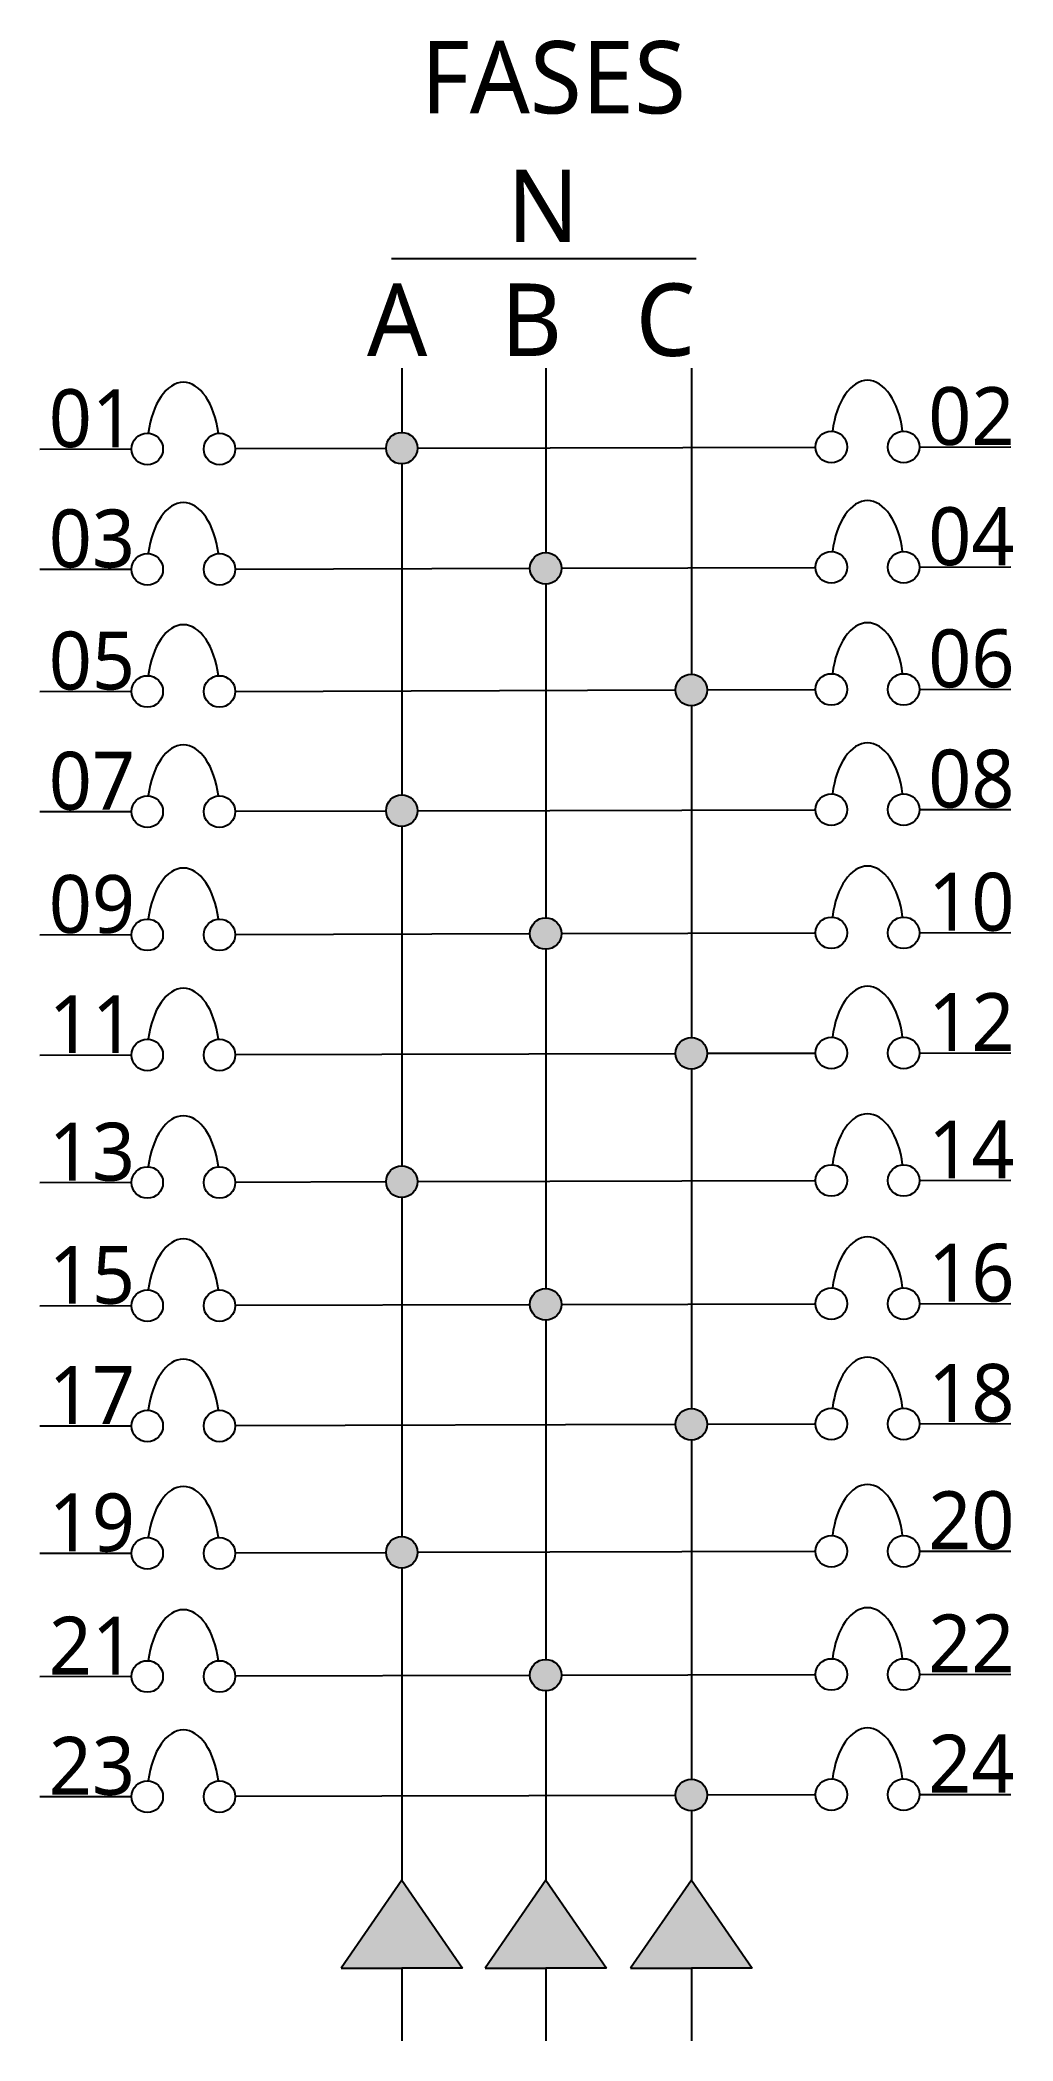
# Model space of a CAD drawing. Header units: millimetres. Extents: x -18 to 15.6, y -34.4 to 34.6.
import ezdxf

# ---------------------------------------------------------------- set-up
doc = ezdxf.new("R2010")
doc.units = ezdxf.units.MM

msp = doc.modelspace()

# ---------------------------------------------------------------- hatches: boundary and pattern name
h = msp.add_hatch(color=256)
h.dxf.hatch_style = 1
h.paths.add_polyline_path([(-4.94, 20.537, 1), (-6.029, 20.537, 1)])
h.paths.add_polyline_path([(-1.055, 16.392, 1), (0.034, 16.392, 1)])
h.paths.add_polyline_path([(5.062, 12.192, 1), (3.973, 12.192, 1)])
h.paths.add_polyline_path([(-4.94, 8.023, 1), (-6.029, 8.023, 1)])
h.paths.add_polyline_path([(0.034, 3.784, 1), (-1.055, 3.784, 1)])
h.paths.add_polyline_path([(5.062, -0.352, 1), (3.973, -0.352, 1)])
h = msp.add_hatch(color=256)
h.dxf.hatch_style = 1
h.paths.add_polyline_path([(-4.94, -4.778, 1), (-6.029, -4.778, 1)])
h.paths.add_polyline_path([(-1.055, -9.017, 1), (0.034, -9.017, 1)])
h.paths.add_polyline_path([(5.062, -13.153, 1), (3.973, -13.153, 1)])
h = msp.add_hatch(color=256)
h.dxf.hatch_style = 1
h.paths.add_polyline_path([(-4.94, -17.575, 1), (-6.029, -17.575, 1)])
h.paths.add_polyline_path([(-1.055, -21.814, 1), (0.034, -21.814, 1)])
h.paths.add_polyline_path([(5.062, -25.95, 1), (3.973, -25.95, 1)])
h = msp.add_hatch(color=256)
h.dxf.hatch_style = 1
h.paths.add_polyline_path([(-5.484, -31.932), (-3.388, -31.932), (-5.484, -28.89), (-7.581, -31.932)])
h = msp.add_hatch(color=256)
h.dxf.hatch_style = 1
h.paths.add_polyline_path([(-0.511, -31.932), (1.586, -31.932), (-0.511, -28.89), (-2.607, -31.932)])
h = msp.add_hatch(color=256)
h.dxf.hatch_style = 1
h.paths.add_polyline_path([(4.518, -31.932), (6.614, -31.932), (4.518, -28.89), (2.421, -31.932)])

# ---------------------------------------------------------------- linework, layer by layer
for p, q in [((-5.834, 27.087), (4.681, 27.087)), ((-5.484, 23.303), (-5.484, 21.082)), ((-0.511, 23.303), (-0.511, 16.937)), ((4.518, 23.303), (4.518, 12.737)), ((-17.982, 20.505), (-14.823, 20.513)), ((-11.237, 20.522), (-6.029, 20.536)), ((-4.94, 20.539), (8.81, 20.574)), ((12.397, 20.575), (15.555, 20.583)), ((-5.484, 19.992), (-5.484, 8.568)), ((-17.982, 16.356), (-14.823, 16.364)), ((-11.236, 16.356), (-1.055, 16.39)), ((0.034, 16.394), (8.763, 16.423)), ((12.397, 16.426), (15.555, 16.435)), ((-0.511, 15.847), (-0.511, 4.329)), ((-17.982, 12.139), (-14.823, 12.148)), ((-11.236, 12.139), (3.973, 12.19)), ((5.062, 12.194), (8.763, 12.207)), ((12.397, 12.21), (15.555, 12.218)), ((4.518, 11.648), (4.518, 0.193)), ((-17.982, 7.991), (-14.823, 7.999)), ((-11.237, 8.008), (-6.029, 8.021)), ((-4.94, 8.024), (8.763, 8.059)), ((12.397, 8.061), (15.555, 8.069)), ((-5.484, 7.478), (-5.484, -4.233)), ((-17.982, 3.739), (-14.823, 3.747)), ((-11.237, 3.756), (-1.055, 3.782)), ((0.034, 3.785), (8.763, 3.808)), ((12.397, 3.809), (15.555, 3.817)), ((-0.511, 3.239), (-0.511, -8.472)), ((-17.982, -0.41), (-14.823, -0.402)), ((-11.237, -0.393), (3.973, -0.354)), ((5.062, -0.351), (8.763, -0.341)), ((12.397, -0.34), (15.555, -0.332)), ((4.518, -0.897), (4.518, -12.608)), ((-17.982, -4.81), (-14.823, -4.802)), ((-11.237, -4.793), (-6.029, -4.779)), ((-4.94, -4.777), (8.763, -4.741)), ((12.397, -4.74), (15.555, -4.732)), ((-5.484, -5.323), (-5.484, -17.03)), ((-17.982, -9.062), (-14.823, -9.054)), ((-11.237, -9.045), (-1.055, -9.018)), ((-0.511, -9.562), (-0.511, -21.269)), ((0.034, -9.016), (8.763, -8.993)), ((12.397, -8.992), (15.555, -8.983)), ((-17.982, -13.211), (-14.823, -13.203)), ((-11.237, -13.193), (3.973, -13.154)), ((4.518, -13.698), (4.518, -25.405)), ((5.062, -13.151), (8.763, -13.142)), ((12.397, -13.14), (15.555, -13.132)), ((-17.982, -17.607), (-14.823, -17.599)), ((-11.237, -17.59), (-6.029, -17.577)), ((-4.94, -17.574), (8.763, -17.539)), ((12.397, -17.537), (15.555, -17.529)), ((-5.484, -18.12), (-5.484, -28.89)), ((-17.982, -21.859), (-14.823, -21.851)), ((-11.237, -21.842), (-1.055, -21.816)), ((0.034, -21.813), (8.763, -21.79)), ((12.397, -21.789), (15.555, -21.781)), ((-0.511, -22.359), (-0.511, -28.89)), ((-17.982, -26.008), (-14.823, -26)), ((-11.237, -25.991), (3.973, -25.952)), ((5.062, -25.949), (8.763, -25.939)), ((12.397, -25.938), (15.555, -25.93)), ((4.518, -26.495), (4.518, -28.89)), ((-5.484, -28.89), (-7.581, -31.932)), ((-5.484, -28.89), (-3.388, -31.932)), ((-0.511, -28.89), (-2.607, -31.932)), ((-0.511, -28.89), (1.586, -31.932)), ((4.518, -28.89), (2.421, -31.932)), ((4.518, -28.89), (6.614, -31.932)), ((-7.581, -31.932), (-5.484, -31.932)), ((-5.484, -31.932), (-5.484, -34.441)), ((-3.388, -31.932), (-5.484, -31.932)), ((-2.607, -31.932), (-0.511, -31.932)), ((-0.511, -31.932), (-0.511, -34.441)), ((1.586, -31.932), (-0.511, -31.932)), ((2.421, -31.932), (4.518, -31.932)), ((4.518, -31.932), (4.518, -34.441)), ((6.614, -31.932), (4.518, -31.932))]:
    msp.add_line(p, q)
for centre in [(-14.278, 20.505), (-11.781, 20.505), (-5.484, 20.537), (9.355, 20.574), (11.852, 20.574), (-14.278, 16.356), (-11.781, 16.356), (-0.511, 16.392), (9.355, 16.425), (11.852, 16.425), (-14.278, 12.139), (-11.781, 12.139), (4.518, 12.192), (9.355, 12.208), (11.852, 12.208), (-14.278, 7.991), (-11.781, 7.991), (-5.484, 8.023), (9.355, 8.06), (11.852, 8.06), (-14.278, 3.739), (-11.781, 3.739), (-0.511, 3.784), (9.355, 3.808), (11.852, 3.808), (-14.278, -0.41), (-11.781, -0.41), (4.518, -0.352), (9.355, -0.341), (11.852, -0.341), (-14.278, -4.81), (-11.781, -4.81), (-5.484, -4.778), (9.355, -4.741), (11.852, -4.741), (-14.278, -9.062), (-11.781, -9.062), (-0.511, -9.017), (9.355, -8.993), (11.852, -8.993), (-14.278, -13.211), (-11.781, -13.211), (4.518, -13.153), (9.355, -13.142), (11.852, -13.142), (-14.278, -17.607), (-11.781, -17.607), (-5.484, -17.575), (9.355, -17.538), (11.852, -17.538), (-14.278, -21.859), (-11.781, -21.859), (-0.511, -21.814), (9.355, -21.79), (11.852, -21.79), (-14.278, -26.008), (-11.781, -26.008), (4.518, -25.95), (9.355, -25.939), (11.852, -25.939)]:
    msp.add_circle(centre, 0.545)
for centre in [(-13.03, 20.505), (10.603, 20.574), (-13.03, 16.356), (10.603, 16.425), (10.603, 12.208), (-13.03, 12.139), (10.603, 8.06), (-13.03, 7.991), (-13.03, 3.739), (10.603, 3.808), (-13.03, -0.41), (10.603, -0.341), (-13.03, -4.81), (10.603, -4.741), (-13.03, -9.062), (10.603, -8.993), (-13.03, -13.211), (10.603, -13.142), (-13.03, -17.607), (10.603, -17.538), (-13.03, -21.859), (10.603, -21.79), (-13.03, -26.008), (10.603, -25.939)]:
    msp.add_ellipse(centre, major_axis=(0, -2.304), ratio=0.541821, start_param=8.092133, end_param=10.757423)

# ---------------------------------------------------------------- texts
at = {"attachment_point": 1}
for s, width, heights, insert, char_height in [('{\\fSegoe UI|b0|i0|c0|p34;FASES}', 0.91431, [0], (-4.828, 34.589), 2.5), ('{\\fSegoe UI|b0|i0|c0|p34;N}', 0.91431, [0], (-1.839, 30.149), 2.5), ('{\\fSegoe UI|b0|i0|c0|p34;A   B   C}', 16.36611, [4.706], (-6.684, 26.221), 2.5), ('{\\fSegoe UI|b0|i0|c0|p34;01}', 0.91431, [0], (-17.678, 22.57), 2), ('{\\fSegoe UI|b0|i0|c0|p34;02}', 0.91431, [0], (12.701, 22.645), 2), ('{\\fSegoe UI|b0|i0|c0|p34;03}', 0.91431, [0], (-17.678, 18.421), 2), ('{\\fSegoe UI|b0|i0|c0|p34;04}', 0.91431, [0], (12.701, 18.496), 2), ('{\\fSegoe UI|b0|i0|c0|p34;05}', 0.91431, [0], (-17.678, 14.205), 2), ('{\\fSegoe UI|b0|i0|c0|p34;06}', 0.91431, [0], (12.701, 14.28), 2), ('{\\fSegoe UI|b0|i0|c0|p34;07}', 0.91431, [0], (-17.678, 10.056), 2), ('{\\fSegoe UI|b0|i0|c0|p34;08}', 0.91431, [0], (12.701, 10.131), 2), ('{\\fSegoe UI|b0|i0|c0|p34;09}', 0.91431, [0], (-17.678, 5.804), 2), ('{\\fSegoe UI|b0|i0|c0|p34;10}', 0.91431, [0], (12.701, 5.879), 2), ('{\\fSegoe UI|b0|i0|c0|p34;11}', 0.91431, [0], (-17.678, 1.655), 2), ('{\\fSegoe UI|b0|i0|c0|p34;12}', 0.91431, [0], (12.701, 1.73), 2), ('{\\fSegoe UI|b0|i0|c0|p34;13}', 0.91431, [0], (-17.678, -2.745), 2), ('{\\fSegoe UI|b0|i0|c0|p34;14}', 0.91431, [0], (12.701, -2.67), 2), ('{\\fSegoe UI|b0|i0|c0|p34;16}', 0.91431, [0], (12.701, -6.922), 2), ('{\\fSegoe UI|b0|i0|c0|p34;15}', 0.91431, [0], (-17.678, -6.997), 2), ('{\\fSegoe UI|b0|i0|c0|p34;18}', 0.91431, [0], (12.701, -11.071), 2), ('{\\fSegoe UI|b0|i0|c0|p34;17}', 0.91431, [0], (-17.678, -11.146), 2), ('{\\fSegoe UI|b0|i0|c0|p34;19}', 0.91431, [0], (-17.678, -15.542), 2), ('{\\fSegoe UI|b0|i0|c0|p34;20}', 0.91431, [0], (12.701, -15.467), 2), ('{\\fSegoe UI|b0|i0|c0|p34;21}', 0.91431, [0], (-17.678, -19.794), 2), ('{\\fSegoe UI|b0|i0|c0|p34;22}', 0.91431, [0], (12.701, -19.719), 2), ('{\\fSegoe UI|b0|i0|c0|p34;23}', 0.91431, [0], (-17.678, -23.943), 2), ('{\\fSegoe UI|b0|i0|c0|p34;24}', 0.91431, [0], (12.701, -23.868), 2)]:
    msp.add_mtext_dynamic_manual_height_columns(s, width=width, gutter_width=12.5, heights=heights, dxfattribs=dict(at, insert=insert, char_height=char_height))

doc.saveas('drawing.dxf')
